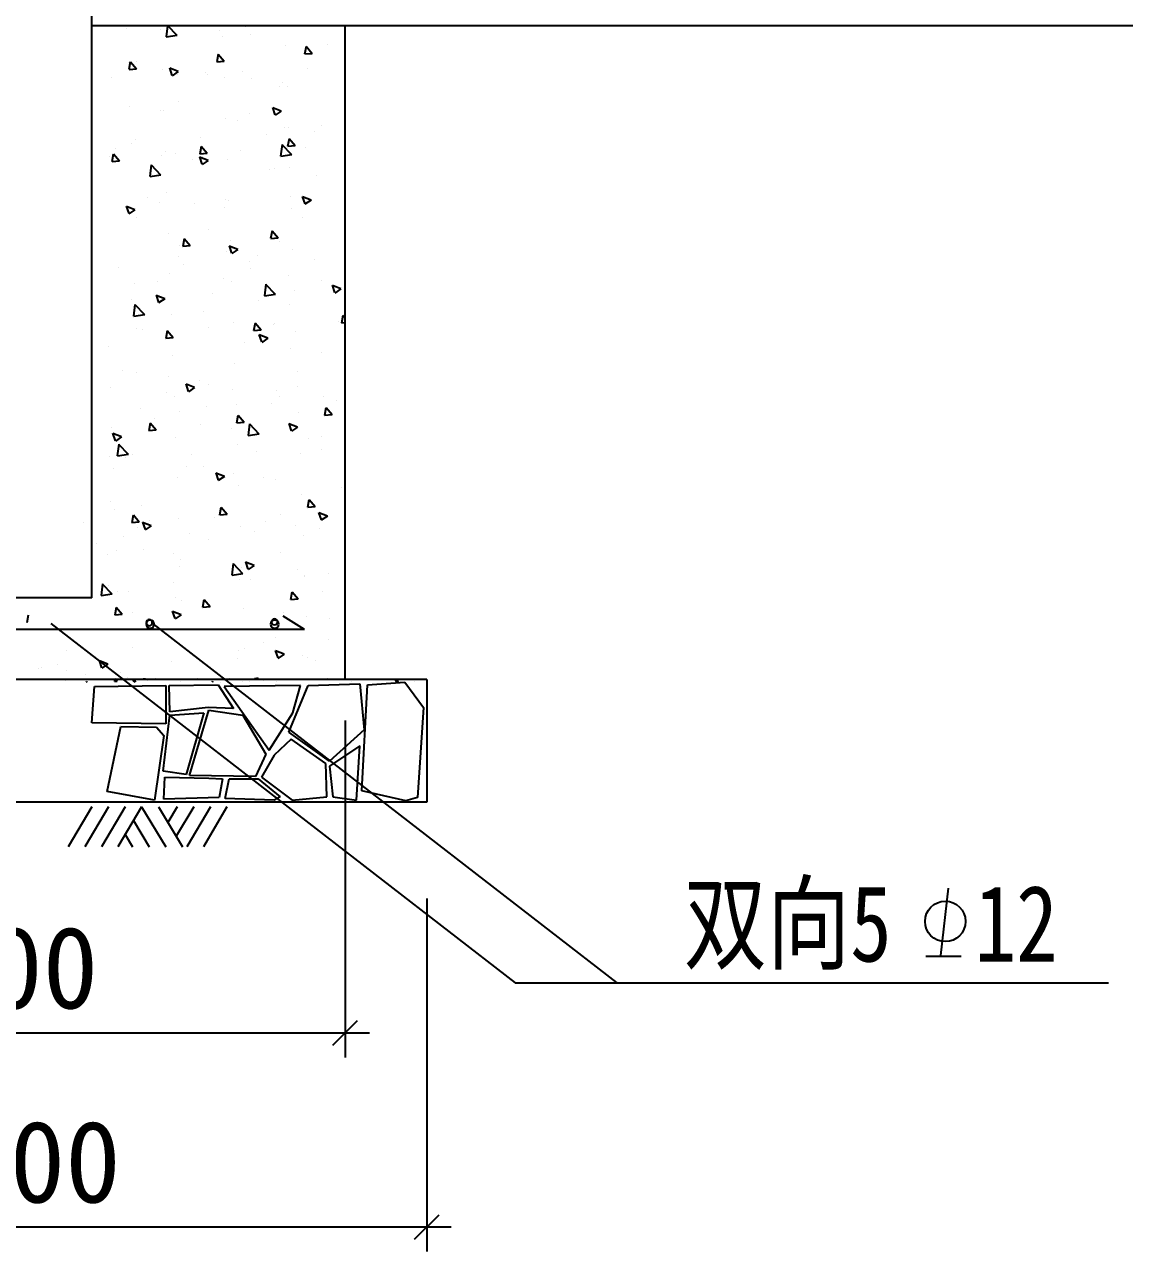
# Model space of a CAD drawing. Extents: x -1427565 to -564030, y -474674 to 219973.
# Drawn here: x -574100 to -572754, y -211394 to -209893 of the extents above; entities that cross this region are included whole.
import ezdxf

# ---------------------------------------------------------------- set-up
doc = ezdxf.new("R2010")
doc.units = 0
doc.header["$LTSCALE"] = 100
doc.header["$MEASUREMENT"] = 0
doc.layers.get('0').update_dxf_attribs({"linetype": 'CONTINUOUS'})
doc.layers.get('DEFPOINTS').update_dxf_attribs({"linetype": 'CONTINUOUS'})
doc.layers.add('INSERT', color=7, linetype='CONTINUOUS')
doc.layers.add('TEXT', color=7, linetype='CONTINUOUS')
doc.styles.get("Standard").update_dxf_attribs({"font": 'simsun.ttf'})

msp = doc.modelspace()

# ---------------------------------------------------------------- linework, layer by layer
at = {"color": 30}
for q in [(-574017.8, -209064.5, -891.4), (-574197.8, -210594.5, -891.4)]:
    msp.add_line((-574017.8, -210594.5, -891.4), q, dxfattribs=at)
at = {"color": 7}
for p, q in [((-573707.8, -209894.5, -891.4), (-574017.8, -209894.5, -891.4)), ((-573707.8, -209894.5, -891.4), (-574017.8, -209894.5, -891.4)), ((-572622.8, -209894.5, -891.4), (-573707.8, -209894.5, -891.4)), ((-573707.8, -210694.5, -891.4), (-573707.8, -209894.5, -891.4)), ((-574067.9, -210626, -788.6), (-573499.8, -211065.7, -788.6)), ((-573943.4, -210626, -788.6), (-573375.2, -211065.7, -788.6)), ((-573607.8, -210694.5, -891.4), (-574607.8, -210694.5, -891.4)), ((-573607.8, -210694.5, -891.4), (-573607.8, -210844.5, -891.4)), ((-573607.8, -210844.5, -891.4), (-574607.8, -210844.5, -891.4)), ((-572969.7, -210949.7, -788.6), (-572979, -211032.2, -788.6)), ((-572996.9, -211033, -788.6), (-572953.5, -211033, -788.6)), ((-573499.8, -211065.7, -788.6), (-572773.5, -211065.7, -788.6))]:
    msp.add_line(p, q, dxfattribs=at)
at = {"color": 2}
for p, q in [((-573974.9, -209897.9, -891.4), (-573974.9, -209897.9, -891.4)), ((-573933.5, -209898.5, -891.4), (-573933.5, -209898.5, -891.4)), ((-573926.5, -209907.9, -891.4), (-573924.9, -209894.5, -891.4)), ((-573913.3, -209906.2, -891.4), (-573924.6, -209894.5, -891.4)), ((-573861.4, -209900, -891.4), (-573861.4, -209900, -891.4)), ((-573828.9, -209894.5, -891.4), (-573829.9, -209895.1, -891.4)), ((-573829.7, -209894.7, -891.4), (-573829.8, -209894.5, -891.4)), ((-573913.3, -209906.2, -891.4), (-573926.7, -209908.3, -891.4)), ((-573857.8, -209908.1, -891.4), (-573857.8, -209908.1, -891.4)), ((-573823.8, -209905, -891.4), (-573823.8, -209905, -891.4)), ((-573864.5, -209938.3, -891.4), (-573862.8, -209928.9, -891.4)), ((-573855.7, -209938, -891.4), (-573863, -209929.4, -891.4)), ((-573780.7, -209918.6, -891.4), (-573780.7, -209918.6, -891.4)), ((-573748.2, -209928.6, -891.4), (-573757.1, -209929.3, -891.4)), ((-573756.9, -209928.9, -891.4), (-573755.2, -209919.5, -891.4)), ((-573748.2, -209928.6, -891.4), (-573755.4, -209919.9, -891.4)), ((-573729.1, -209917.5, -891.4), (-573729.1, -209917.5, -891.4)), ((-573973.5, -209939.3, -891.4), (-573973.5, -209939.3, -891.4)), ((-573972.1, -209947.7, -891.4), (-573970.4, -209938.3, -891.4)), ((-573963.3, -209947.4, -891.4), (-573970.6, -209938.8, -891.4)), ((-573963.5, -209938.7, -891.4), (-573963.5, -209938.7, -891.4)), ((-573919.3, -209955.1, -891.4), (-573922.3, -209946, -891.4)), ((-573855.7, -209938, -891.4), (-573864.7, -209938.8, -891.4)), ((-573993.5, -209957.3, -891.4), (-573993.5, -209957.3, -891.4)), ((-573963.3, -209947.4, -891.4), (-573972.3, -209948.2, -891.4)), ((-573931.7, -209948.4, -891.4), (-573931.7, -209948.4, -891.4)), ((-573912, -209950.5, -891.4), (-573922.5, -209946.5, -891.4)), ((-573912, -209950.5, -891.4), (-573919.4, -209955.5, -891.4)), ((-573913.4, -209954, -891.4), (-573913.4, -209954, -891.4)), ((-573878.7, -209951.7, -891.4), (-573878.7, -209951.7, -891.4)), ((-573876.1, -209953.7, -891.4), (-573876.1, -209953.7, -891.4)), ((-573855.9, -209958, -891.4), (-573855.9, -209958, -891.4)), ((-573833.4, -209950.6, -891.4), (-573833.4, -209950.6, -891.4)), ((-573821.9, -209959.2, -891.4), (-573821.9, -209959.2, -891.4)), ((-573753.3, -209947.2, -891.4), (-573753.3, -209947.2, -891.4)), ((-573788.6, -209968.7, -891.4), (-573788.6, -209968.7, -891.4)), ((-573784.4, -209964.2, -891.4), (-573784.4, -209964.2, -891.4)), ((-573778.9, -209968.6, -891.4), (-573778.9, -209968.6, -891.4)), ((-573912, -209986.6, -891.4), (-573912, -209986.6, -891.4)), ((-573971.5, -209993.5, -891.4), (-573971.5, -209993.5, -891.4)), ((-573934, -209998.4, -891.4), (-573934, -209998.4, -891.4)), ((-573929.9, -209998.3, -891.4), (-573929.9, -209998.3, -891.4)), ((-573824.5, -210001.7, -891.4), (-573824.5, -210001.7, -891.4)), ((-573785.9, -209998.9, -891.4), (-573796.4, -209994.9, -891.4)), ((-573793.2, -210003.5, -891.4), (-573796.3, -209994.4, -891.4)), ((-573785.9, -209998.9, -891.4), (-573793.4, -210003.9, -891.4)), ((-573854.1, -210007.9, -891.4), (-573854.1, -210007.9, -891.4)), ((-573839.3, -210010.9, -891.4), (-573839.3, -210010.9, -891.4)), ((-573782.5, -210018.4, -891.4), (-573782.5, -210018.4, -891.4)), ((-573777.1, -210018.5, -891.4), (-573777.1, -210018.5, -891.4)), ((-573737, -210016.7, -891.4), (-573737, -210016.7, -891.4)), ((-573964.3, -210034, -891.4), (-573964.3, -210034, -891.4)), ((-573884.2, -210030.6, -891.4), (-573884.2, -210030.6, -891.4)), ((-573804.2, -210027.2, -891.4), (-573804.2, -210027.2, -891.4)), ((-573777.8, -210041.7, -891.4), (-573776, -210032.3, -891.4)), ((-573769, -210041.4, -891.4), (-573776.2, -210032.8, -891.4)), ((-573744.9, -210023.3, -891.4), (-573744.9, -210023.3, -891.4)), ((-573992.9, -210060.5, -891.4), (-573991.2, -210051.1, -891.4)), ((-573988.9, -210045.2, -891.4), (-573988.9, -210045.2, -891.4)), ((-573969.3, -210039.1, -891.4), (-573969.3, -210039.1, -891.4)), ((-573928.1, -210048.3, -891.4), (-573928.1, -210048.3, -891.4)), ((-573915.9, -210050.8, -891.4), (-573915.9, -210050.8, -891.4)), ((-573876.6, -210050.8, -891.4), (-573885.5, -210051.6, -891.4)), ((-573885.3, -210051.1, -891.4), (-573883.6, -210041.7, -891.4)), ((-573876.6, -210050.8, -891.4), (-573883.8, -210042.2, -891.4)), ((-573835.8, -210047.4, -891.4), (-573835.8, -210047.4, -891.4)), ((-573786.3, -210054, -891.4), (-573784.6, -210039.8, -891.4)), ((-573773.1, -210052.4, -891.4), (-573784.8, -210040.2, -891.4)), ((-573769, -210041.4, -891.4), (-573777.9, -210042.2, -891.4)), ((-573755.7, -210044, -891.4), (-573755.7, -210044, -891.4)), ((-573995.9, -210054.1, -891.4), (-573995.9, -210054.1, -891.4)), ((-573984.1, -210060.2, -891.4), (-573993.1, -210061, -891.4)), ((-573984.1, -210060.2, -891.4), (-573991.4, -210051.6, -891.4)), ((-573946.4, -210078.8, -891.4), (-573944.7, -210064.6, -891.4)), ((-573933.2, -210077.2, -891.4), (-573944.9, -210065, -891.4)), ((-573932.1, -210052.6, -891.4), (-573932.1, -210052.6, -891.4)), ((-573894.5, -210057.6, -891.4), (-573894.5, -210057.6, -891.4)), ((-573875.5, -210059.3, -891.4), (-573886, -210055.3, -891.4)), ((-573882.8, -210063.9, -891.4), (-573885.8, -210054.8, -891.4)), ((-573875.5, -210059.3, -891.4), (-573882.9, -210064.3, -891.4)), ((-573881.8, -210054.2, -891.4), (-573881.8, -210054.2, -891.4)), ((-573852.3, -210057.9, -891.4), (-573852.3, -210057.9, -891.4)), ((-573773.1, -210052.4, -891.4), (-573786.5, -210054.4, -891.4)), ((-573933.2, -210077.2, -891.4), (-573946.6, -210079.2, -891.4)), ((-573799.8, -210070.1, -891.4), (-573799.8, -210070.1, -891.4)), ((-573794.3, -210069.2, -891.4), (-573794.3, -210069.2, -891.4)), ((-573775.3, -210068.4, -891.4), (-573775.3, -210068.4, -891.4)), ((-573743, -210077.5, -891.4), (-573743, -210077.5, -891.4)), ((-573949.4, -210104.3, -891.4), (-573949.4, -210104.3, -891.4)), ((-573934.5, -210110.2, -891.4), (-573934.5, -210110.2, -891.4)), ((-573926.2, -210098.2, -891.4), (-573926.2, -210098.2, -891.4)), ((-573854.4, -210106.9, -891.4), (-573854.4, -210106.9, -891.4)), ((-573850.5, -210107.8, -891.4), (-573850.5, -210107.8, -891.4)), ((-573774.3, -210103.5, -891.4), (-573774.3, -210103.5, -891.4)), ((-573749.4, -210107.7, -891.4), (-573759.9, -210103.6, -891.4)), ((-573756.7, -210112.2, -891.4), (-573759.8, -210103.2, -891.4)), ((-573749.4, -210107.7, -891.4), (-573756.9, -210112.7, -891.4)), ((-573965, -210119.7, -891.4), (-573975.5, -210115.6, -891.4)), ((-573972.3, -210124.3, -891.4), (-573975.3, -210115.2, -891.4)), ((-573965, -210119.7, -891.4), (-573972.5, -210124.7, -891.4)), ((-573892.6, -210111.8, -891.4), (-573892.6, -210111.8, -891.4)), ((-573855.1, -210116.7, -891.4), (-573855.1, -210116.7, -891.4)), ((-573773.5, -210118.4, -891.4), (-573773.5, -210118.4, -891.4)), ((-573963.1, -210128.6, -891.4), (-573963.1, -210128.6, -891.4)), ((-573760.3, -210129.2, -891.4), (-573760.3, -210129.2, -891.4)), ((-573924.4, -210148.1, -891.4), (-573924.4, -210148.1, -891.4)), ((-573906.2, -210164, -891.4), (-573904.4, -210154.6, -891.4)), ((-573897.4, -210163.6, -891.4), (-573904.6, -210155, -891.4)), ((-573875.6, -210143.6, -891.4), (-573875.6, -210143.6, -891.4)), ((-573789.8, -210154.2, -891.4), (-573798.7, -210155, -891.4)), ((-573798.6, -210154.5, -891.4), (-573796.8, -210145.1, -891.4)), ((-573789.8, -210154.2, -891.4), (-573797, -210145.6, -891.4)), ((-573910, -210163.5, -891.4), (-573910, -210163.5, -891.4)), ((-573897.4, -210163.6, -891.4), (-573906.3, -210164.4, -891.4)), ((-573853.2, -210171, -891.4), (-573853.2, -210171, -891.4)), ((-573839, -210168.1, -891.4), (-573849.5, -210164, -891.4)), ((-573846.3, -210172.6, -891.4), (-573849.3, -210163.6, -891.4)), ((-573848.6, -210157.7, -891.4), (-573848.6, -210157.7, -891.4)), ((-573839, -210168.1, -891.4), (-573846.4, -210173.1, -891.4)), ((-573788.1, -210158.7, -891.4), (-573788.1, -210158.7, -891.4)), ((-573771.6, -210168.3, -891.4), (-573771.6, -210168.3, -891.4)), ((-573911.6, -210176.6, -891.4), (-573911.6, -210176.6, -891.4)), ((-573825.2, -210183.5, -891.4), (-573825.2, -210183.5, -891.4)), ((-573815.6, -210175.9, -891.4), (-573815.6, -210175.9, -891.4)), ((-573745.1, -210180.1, -891.4), (-573745.1, -210180.1, -891.4)), ((-573985.3, -210190.3, -891.4), (-573985.3, -210190.3, -891.4)), ((-573922.6, -210198.1, -891.4), (-573922.6, -210198.1, -891.4)), ((-573905.3, -210186.9, -891.4), (-573905.3, -210186.9, -891.4)), ((-573824.1, -210191.6, -891.4), (-573824.1, -210191.6, -891.4)), ((-573776.7, -210200.3, -891.4), (-573776.7, -210200.3, -891.4)), ((-573965.2, -210210.2, -891.4), (-573965.2, -210210.2, -891.4)), ((-573936.9, -210207, -891.4), (-573936.9, -210207, -891.4)), ((-573856.8, -210203.7, -891.4), (-573856.8, -210203.7, -891.4)), ((-573846.8, -210207.7, -891.4), (-573846.8, -210207.7, -891.4)), ((-573806.2, -210225, -891.4), (-573804.5, -210210.7, -891.4)), ((-573793, -210223.3, -891.4), (-573804.7, -210211.1, -891.4)), ((-573736.6, -210206.6, -891.4), (-573736.6, -210206.6, -891.4)), ((-573712.9, -210216.4, -891.4), (-573723.4, -210212.4, -891.4)), ((-573720.2, -210221, -891.4), (-573723.3, -210211.9, -891.4)), ((-573712.9, -210216.4, -891.4), (-573720.4, -210221.5, -891.4)), ((-573968.8, -210229.1, -891.4), (-573968.8, -210229.1, -891.4)), ((-573928.5, -210228.4, -891.4), (-573939, -210224.4, -891.4)), ((-573935.8, -210233, -891.4), (-573938.8, -210224, -891.4)), ((-573928.5, -210228.4, -891.4), (-573936, -210233.5, -891.4)), ((-573870.5, -210222.6, -891.4), (-573870.5, -210222.6, -891.4)), ((-573813.7, -210230.1, -891.4), (-573813.7, -210230.1, -891.4)), ((-573793, -210223.3, -891.4), (-573806.4, -210225.4, -891.4)), ((-573769.8, -210218.2, -891.4), (-573769.8, -210218.2, -891.4)), ((-573966.3, -210249.8, -891.4), (-573964.6, -210235.5, -891.4)), ((-573953.1, -210248.1, -891.4), (-573964.8, -210235.9, -891.4)), ((-573881.4, -210244.1, -891.4), (-573881.4, -210244.1, -891.4)), ((-573776.2, -210235.1, -891.4), (-573776.2, -210235.1, -891.4)), ((-573953.1, -210248.1, -891.4), (-573966.5, -210250.2, -891.4)), ((-573920.8, -210248, -891.4), (-573920.8, -210248, -891.4)), ((-573845, -210257.6, -891.4), (-573845, -210257.6, -891.4)), ((-573819.4, -210267.4, -891.4), (-573817.6, -210258, -891.4)), ((-573810.6, -210267.1, -891.4), (-573817.8, -210258.4, -891.4)), ((-573795.3, -210259.7, -891.4), (-573795.3, -210259.7, -891.4)), ((-573793.9, -210259.1, -891.4), (-573793.9, -210259.1, -891.4)), ((-573715.3, -210256.4, -891.4), (-573715.3, -210256.4, -891.4)), ((-573707.8, -210258.1, -891.4), (-573712, -210258.4, -891.4)), ((-573711.8, -210258, -891.4), (-573710.1, -210248.6, -891.4)), ((-573707.8, -210251.9, -891.4), (-573710.2, -210249, -891.4)), ((-573963.3, -210264.4, -891.4), (-573963.3, -210264.4, -891.4)), ((-573955.5, -210266.5, -891.4), (-573955.5, -210266.5, -891.4)), ((-573918.2, -210276.5, -891.4), (-573927.2, -210277.2, -891.4)), ((-573927, -210276.8, -891.4), (-573925.2, -210267.4, -891.4)), ((-573925.8, -210269.3, -891.4), (-573925.8, -210269.3, -891.4)), ((-573918.2, -210276.5, -891.4), (-573925.4, -210267.8, -891.4)), ((-573875.4, -210263.1, -891.4), (-573875.4, -210263.1, -891.4)), ((-573810.6, -210267.1, -891.4), (-573819.6, -210267.8, -891.4)), ((-573802.5, -210276.8, -891.4), (-573813, -210272.8, -891.4)), ((-573809.8, -210281.4, -891.4), (-573812.8, -210272.3, -891.4)), ((-573768, -210268.2, -891.4), (-573768, -210268.2, -891.4)), ((-573996.8, -210286.7, -891.4), (-573996.8, -210286.7, -891.4)), ((-573831.1, -210281.8, -891.4), (-573831.1, -210281.8, -891.4)), ((-573802.5, -210276.8, -891.4), (-573809.9, -210281.9, -891.4)), ((-573774.2, -210289.3, -891.4), (-573774.2, -210289.3, -891.4)), ((-573918.9, -210297.9, -891.4), (-573918.9, -210297.9, -891.4)), ((-573736.7, -210294.2, -891.4), (-573736.7, -210294.2, -891.4)), ((-573980.7, -210316.1, -891.4), (-573980.7, -210316.1, -891.4)), ((-573962.7, -210318.6, -891.4), (-573962.7, -210318.6, -891.4)), ((-573843.2, -210307.6, -891.4), (-573843.2, -210307.6, -891.4)), ((-573766.2, -210318.1, -891.4), (-573766.2, -210318.1, -891.4)), ((-573995, -210336.6, -891.4), (-573995, -210336.6, -891.4)), ((-573923.9, -210323.6, -891.4), (-573923.9, -210323.6, -891.4)), ((-573892, -210337.2, -891.4), (-573902.5, -210333.2, -891.4)), ((-573899.3, -210341.8, -891.4), (-573902.3, -210332.7, -891.4)), ((-573886.3, -210328.5, -891.4), (-573886.3, -210328.5, -891.4)), ((-573875.2, -210333.6, -891.4), (-573875.2, -210333.6, -891.4)), ((-573766.1, -210336.4, -891.4), (-573766.1, -210336.4, -891.4)), ((-573926.3, -210343.2, -891.4), (-573926.3, -210343.2, -891.4)), ((-573917.1, -210347.9, -891.4), (-573917.1, -210347.9, -891.4)), ((-573892, -210337.2, -891.4), (-573899.5, -210342.3, -891.4)), ((-573846.2, -210339.8, -891.4), (-573846.2, -210339.8, -891.4)), ((-573791.6, -210341, -891.4), (-573791.6, -210341, -891.4)), ((-573787.7, -210348.6, -891.4), (-573787.7, -210348.6, -891.4)), ((-573734.8, -210348.4, -891.4), (-573734.8, -210348.4, -891.4)), ((-573957.9, -210363.3, -891.4), (-573957.9, -210363.3, -891.4)), ((-573911.1, -210366.5, -891.4), (-573911.1, -210366.5, -891.4)), ((-573877.8, -210359.9, -891.4), (-573877.8, -210359.9, -891.4)), ((-573841.3, -210357.5, -891.4), (-573841.3, -210357.5, -891.4)), ((-573797.8, -210356.5, -891.4), (-573797.8, -210356.5, -891.4)), ((-573732.6, -210370.8, -891.4), (-573730.9, -210361.4, -891.4)), ((-573723.8, -210370.5, -891.4), (-573731.1, -210361.8, -891.4)), ((-573717.7, -210353.2, -891.4), (-573717.7, -210353.2, -891.4)), ((-573947.8, -210389.6, -891.4), (-573946, -210380.2, -891.4)), ((-573939, -210389.3, -891.4), (-573946.2, -210380.7, -891.4)), ((-573941.2, -210375.2, -891.4), (-573941.2, -210375.2, -891.4)), ((-573831.4, -210379.9, -891.4), (-573840.4, -210380.7, -891.4)), ((-573840.2, -210380.2, -891.4), (-573838.5, -210370.8, -891.4)), ((-573831.4, -210379.9, -891.4), (-573838.6, -210371.3, -891.4)), ((-573826.1, -210395.9, -891.4), (-573824.4, -210381.7, -891.4)), ((-573823.6, -210381.5, -891.4), (-573823.6, -210381.5, -891.4)), ((-573766, -210385.6, -891.4), (-573776.5, -210381.6, -891.4)), ((-573773.3, -210390.2, -891.4), (-573776.3, -210381.1, -891.4)), ((-573764.3, -210368, -891.4), (-573764.3, -210368, -891.4)), ((-573723.8, -210370.5, -891.4), (-573732.8, -210371.3, -891.4)), ((-573993.2, -210386.6, -891.4), (-573993.2, -210386.6, -891.4)), ((-573981.6, -210397.6, -891.4), (-573992.1, -210393.6, -891.4)), ((-573988.8, -210402.2, -891.4), (-573991.9, -210393.1, -891.4)), ((-573939, -210389.3, -891.4), (-573948, -210390.1, -891.4)), ((-573884.4, -210382.7, -891.4), (-573884.4, -210382.7, -891.4)), ((-573846.9, -210387.7, -891.4), (-573846.9, -210387.7, -891.4)), ((-573812.9, -210394.2, -891.4), (-573826.3, -210396.3, -891.4)), ((-573812.9, -210394.2, -891.4), (-573824.6, -210382.1, -891.4)), ((-573766, -210385.6, -891.4), (-573773.4, -210390.6, -891.4)), ((-573736.2, -210396.6, -891.4), (-573736.2, -210396.6, -891.4)), ((-573981.6, -210397.6, -891.4), (-573989, -210402.6, -891.4)), ((-573986.2, -210420.7, -891.4), (-573984.5, -210406.5, -891.4)), ((-573973, -210419.1, -891.4), (-573984.7, -210406.9, -891.4)), ((-573915.3, -210397.8, -891.4), (-573915.3, -210397.8, -891.4)), ((-573839.5, -210407.4, -891.4), (-573839.5, -210407.4, -891.4)), ((-573752.1, -210400.1, -891.4), (-573752.1, -210400.1, -891.4)), ((-573996.5, -210421.9, -891.4), (-573996.5, -210421.9, -891.4)), ((-573973, -210419.1, -891.4), (-573986.3, -210421.1, -891.4)), ((-573976.5, -210422.8, -891.4), (-573976.5, -210422.8, -891.4)), ((-573968.4, -210419, -891.4), (-573968.4, -210419, -891.4)), ((-573896.4, -210419.4, -891.4), (-573896.4, -210419.4, -891.4)), ((-573816.4, -210416, -891.4), (-573816.4, -210416, -891.4)), ((-573762.5, -210418, -891.4), (-573762.5, -210418, -891.4)), ((-573736.3, -210412.6, -891.4), (-573736.3, -210412.6, -891.4)), ((-573991.4, -210436.5, -891.4), (-573991.4, -210436.5, -891.4)), ((-573901.8, -210434.4, -891.4), (-573901.8, -210434.4, -891.4)), ((-573880.9, -210434, -891.4), (-573880.9, -210434, -891.4)), ((-573862.8, -210450.6, -891.4), (-573865.8, -210441.5, -891.4)), ((-573913.5, -210447.8, -891.4), (-573913.5, -210447.8, -891.4)), ((-573855.5, -210446, -891.4), (-573866, -210442, -891.4)), ((-573855.5, -210446, -891.4), (-573863, -210451, -891.4)), ((-573845, -210441.9, -891.4), (-573845, -210441.9, -891.4)), ((-573807.4, -210446.8, -891.4), (-573807.4, -210446.8, -891.4)), ((-573793.5, -210449.1, -891.4), (-573793.5, -210449.1, -891.4)), ((-573837.7, -210457.4, -891.4), (-573837.7, -210457.4, -891.4)), ((-573760.7, -210467.9, -891.4), (-573760.7, -210467.9, -891.4)), ((-573712.7, -210459.3, -891.4), (-573712.7, -210459.3, -891.4)), ((-573994.6, -210476.1, -891.4), (-573994.6, -210476.1, -891.4)), ((-573989.6, -210486.4, -891.4), (-573989.6, -210486.4, -891.4)), ((-573957, -210481.1, -891.4), (-573957, -210481.1, -891.4)), ((-573861, -210493, -891.4), (-573859.3, -210483.6, -891.4)), ((-573852.2, -210492.7, -891.4), (-573859.5, -210484.1, -891.4)), ((-573744.6, -210483.3, -891.4), (-573753.6, -210484.1, -891.4)), ((-573753.4, -210483.6, -891.4), (-573751.7, -210474.2, -891.4)), ((-573744.6, -210483.3, -891.4), (-573751.9, -210474.7, -891.4)), ((-573968.6, -210502.4, -891.4), (-573966.9, -210493, -891.4)), ((-573959.8, -210502.1, -891.4), (-573967, -210493.5, -891.4)), ((-573947.3, -210499.4, -891.4), (-573947.3, -210499.4, -891.4)), ((-573911.6, -210497.7, -891.4), (-573911.6, -210497.7, -891.4)), ((-573867.2, -210496.1, -891.4), (-573867.2, -210496.1, -891.4)), ((-573862.3, -210493.6, -891.4), (-573862.3, -210493.6, -891.4)), ((-573852.2, -210492.7, -891.4), (-573861.2, -210493.5, -891.4)), ((-573805.5, -210501, -891.4), (-573805.5, -210501, -891.4)), ((-573787.1, -210492.7, -891.4), (-573787.1, -210492.7, -891.4)), ((-573729.5, -210494.4, -891.4), (-573740, -210490.3, -891.4)), ((-573736.8, -210498.9, -891.4), (-573739.8, -210489.9, -891.4)), ((-573729.5, -210494.4, -891.4), (-573736.9, -210499.4, -891.4)), ((-574027.4, -210502.8, -891.4), (-574027.4, -210502.8, -891.4)), ((-573959.8, -210502.1, -891.4), (-573968.8, -210502.9, -891.4)), ((-573962.2, -210508.5, -891.4), (-573962.2, -210508.5, -891.4)), ((-573945.1, -210506.4, -891.4), (-573955.6, -210502.4, -891.4)), ((-573952.3, -210511, -891.4), (-573955.4, -210501.9, -891.4)), ((-573945.1, -210506.4, -891.4), (-573952.5, -210511.4, -891.4)), ((-573898.8, -210516.2, -891.4), (-573898.8, -210516.2, -891.4)), ((-573835.9, -210507.3, -891.4), (-573835.9, -210507.3, -891.4)), ((-573818.8, -210512.8, -891.4), (-573818.8, -210512.8, -891.4)), ((-573767.9, -210506, -891.4), (-573767.9, -210506, -891.4)), ((-573738.7, -210509.4, -891.4), (-573738.7, -210509.4, -891.4)), ((-574011.9, -210527.8, -891.4), (-574011.9, -210527.8, -891.4)), ((-573978.9, -210519.6, -891.4), (-573978.9, -210519.6, -891.4)), ((-573874.7, -210523.5, -891.4), (-573874.7, -210523.5, -891.4)), ((-573758.9, -210517.8, -891.4), (-573758.9, -210517.8, -891.4)), ((-573998.2, -210541.5, -891.4), (-573998.2, -210541.5, -891.4)), ((-573987.7, -210536.4, -891.4), (-573987.7, -210536.4, -891.4)), ((-573955.1, -210535.3, -891.4), (-573955.1, -210535.3, -891.4)), ((-573917.6, -210540.2, -891.4), (-573917.6, -210540.2, -891.4)), ((-573787.3, -210538.6, -891.4), (-573787.3, -210538.6, -891.4)), ((-573910.7, -210556.5, -891.4), (-573910.7, -210556.5, -891.4)), ((-573909.8, -210547.6, -891.4), (-573909.8, -210547.6, -891.4)), ((-573846, -210566.9, -891.4), (-573844.3, -210552.6, -891.4)), ((-573832.8, -210565.2, -891.4), (-573844.5, -210553, -891.4)), ((-573834.1, -210557.2, -891.4), (-573834.1, -210557.2, -891.4)), ((-573819, -210554.8, -891.4), (-573829.5, -210550.7, -891.4)), ((-573826.3, -210559.3, -891.4), (-573829.3, -210550.3, -891.4)), ((-573819, -210554.8, -891.4), (-573826.5, -210559.8, -891.4)), ((-573822.8, -210552.7, -891.4), (-573822.8, -210552.7, -891.4)), ((-573766, -210560.2, -891.4), (-573766, -210560.2, -891.4)), ((-573917.4, -210575.7, -891.4), (-573917.4, -210575.7, -891.4)), ((-573832.8, -210565.2, -891.4), (-573846.1, -210567.3, -891.4)), ((-573837.4, -210572.3, -891.4), (-573837.4, -210572.3, -891.4)), ((-573823.2, -210571.5, -891.4), (-573823.2, -210571.5, -891.4)), ((-573757.3, -210568.9, -891.4), (-573757.3, -210568.9, -891.4)), ((-573757, -210567.8, -891.4), (-573757, -210567.8, -891.4)), ((-573728.5, -210565.1, -891.4), (-573728.5, -210565.1, -891.4)), ((-573992.9, -210590, -891.4), (-574006.2, -210592.1, -891.4)), ((-574006, -210591.7, -891.4), (-574004.4, -210577.4, -891.4)), ((-573992.9, -210590, -891.4), (-574004.6, -210577.8, -891.4)), ((-573997.5, -210579.1, -891.4), (-573997.5, -210579.1, -891.4)), ((-573985.9, -210586.3, -891.4), (-573985.9, -210586.3, -891.4)), ((-573972.5, -210587, -891.4), (-573972.5, -210587, -891.4)), ((-573774.2, -210596.5, -891.4), (-573772.5, -210587, -891.4)), ((-573765.4, -210596.1, -891.4), (-573772.7, -210587.5, -891.4)), ((-573735.7, -210586.5, -891.4), (-573735.7, -210586.5, -891.4)), ((-573989.4, -210615.3, -891.4), (-573987.7, -210605.9, -891.4)), ((-573980.6, -210614.9, -891.4), (-573987.9, -210606.3, -891.4)), ((-573915.7, -210594.5, -891.4), (-573915.7, -210594.5, -891.4)), ((-573908, -210597.6, -891.4), (-573908, -210597.6, -891.4)), ((-573873, -210605.5, -891.4), (-573882, -210606.3, -891.4)), ((-573881.8, -210605.9, -891.4), (-573880.1, -210596.5, -891.4)), ((-573873, -210605.5, -891.4), (-573880.3, -210596.9, -891.4)), ((-573878.1, -210599.4, -891.4), (-573878.1, -210599.4, -891.4)), ((-573765.4, -210596.1, -891.4), (-573774.4, -210596.9, -891.4)), ((-574097, -210624.7, -891.4), (-574095.3, -210615.3, -891.4)), ((-573980.6, -210614.9, -891.4), (-573989.6, -210615.7, -891.4)), ((-573968, -210612.8, -891.4), (-573968, -210612.8, -891.4)), ((-573908.6, -210615.2, -891.4), (-573919.1, -210611.1, -891.4)), ((-573915.8, -210619.7, -891.4), (-573918.9, -210610.7, -891.4)), ((-573908.6, -210615.2, -891.4), (-573916, -210620.2, -891.4)), ((-573832.2, -210607.2, -891.4), (-573832.2, -210607.2, -891.4)), ((-573783.4, -210611.9, -891.4), (-573783.4, -210611.9, -891.4)), ((-573755.2, -210617.7, -891.4), (-573755.2, -210617.7, -891.4)), ((-573726.6, -210619.4, -891.4), (-573726.6, -210619.4, -891.4)), ((-573808.2, -210649, -891.4), (-573808.2, -210649, -891.4)), ((-573793, -210642.8, -891.4), (-573793, -210642.8, -891.4)), ((-573728.1, -210645.6, -891.4), (-573728.1, -210645.6, -891.4)), ((-574048.4, -210659.1, -891.4), (-574048.4, -210659.1, -891.4)), ((-573968.3, -210655.7, -891.4), (-573968.3, -210655.7, -891.4)), ((-573838.7, -210658.6, -891.4), (-573838.7, -210658.6, -891.4)), ((-573830.4, -210657.1, -891.4), (-573830.4, -210657.1, -891.4)), ((-573782.5, -210663.5, -891.4), (-573793, -210659.5, -891.4)), ((-573789.8, -210668.1, -891.4), (-573792.8, -210659.1, -891.4)), ((-573782.5, -210663.5, -891.4), (-573790, -210668.6, -891.4)), ((-573759.7, -210665.7, -891.4), (-573759.7, -210665.7, -891.4)), ((-574082.7, -210680.4, -891.4), (-574082.7, -210680.4, -891.4)), ((-574080, -210679.3, -891.4), (-574080, -210679.3, -891.4)), ((-574059.3, -210675.6, -891.4), (-574059.3, -210675.6, -891.4)), ((-573998.1, -210675.6, -891.4), (-574008.6, -210671.5, -891.4)), ((-574005.4, -210680.1, -891.4), (-574008.4, -210671.1, -891.4)), ((-573998.1, -210675.6, -891.4), (-574005.6, -210680.6, -891.4)), ((-573999.9, -210675.9, -891.4), (-573999.9, -210675.9, -891.4)), ((-573919.9, -210672.5, -891.4), (-573919.9, -210672.5, -891.4)), ((-573839.8, -210669.1, -891.4), (-573839.8, -210669.1, -891.4)), ((-573753.4, -210667.7, -891.4), (-573753.4, -210667.7, -891.4)), ((-573743.9, -210671, -891.4), (-573743.9, -210671, -891.4)), ((-574049.6, -210695.9, -2033.6), (-574049.6, -210695.9, -2033.6)), ((-574049.2, -210683.4, -891.4), (-574049.2, -210683.4, -891.4)), ((-574025.8, -210687.9, -891.4), (-574025.8, -210687.9, -891.4)), ((-574024.3, -210697.9, -2033.6), (-574024.1, -210696.8, -2033.6)), ((-573992.8, -210695.4, -2033.6), (-573992.8, -210695.4, -2033.6)), ((-573986.9, -210697, -2033.6), (-573989.8, -210697.2, -2033.6)), ((-573989.7, -210696.8, -2033.6), (-573989.1, -210693.8, -2033.6)), ((-573986.9, -210697, -2033.6), (-573989.3, -210694.2, -2033.6)), ((-573988.3, -210692.8, -891.4), (-573988.3, -210692.8, -891.4)), ((-573982.3, -210686.2, -891.4), (-573982.3, -210686.2, -891.4)), ((-573973.9, -210692.5, -2033.6), (-573973.9, -210692.5, -2033.6)), ((-573963.8, -210696.1, -2033.6), (-573967.2, -210694.8, -2033.6)), ((-573966.1, -210697.3, -2033.6), (-573967.1, -210694.4, -2033.6)), ((-573963.8, -210696.1, -2033.6), (-573966.2, -210697.7, -2033.6)), ((-573952, -210693.9, -2033.6), (-573954.9, -210694.2, -2033.6)), ((-573949.2, -210695.6, -2033.6), (-573949.2, -210695.6, -2033.6)), ((-573939.6, -210692.8, -2033.6), (-573939.6, -210692.8, -2033.6)), ((-573921.1, -210695.3, -2033.6), (-573921.1, -210695.3, -2033.6)), ((-573908.9, -210696.9, -2033.6), (-573908.9, -210696.9, -2033.6)), ((-573888.9, -210692.9, -2033.6), (-573888.9, -210692.9, -2033.6)), ((-573869.9, -210697.9, -2033.6), (-573869.8, -210696.7, -2033.6)), ((-573849.8, -210693, -2033.6), (-573849.8, -210693, -2033.6)), ((-573824.5, -210696.7, -2033.6), (-573824.5, -210696.7, -2033.6)), ((-573814.1, -210693, -2033.6), (-573818.5, -210693.7, -2033.6)), ((-573807.9, -210696.1, -2033.6), (-573807.9, -210696.1, -2033.6)), ((-573798.8, -210693.8, -2033.6), (-573798.8, -210693.8, -2033.6)), ((-573791.9, -210696.9, -2033.6), (-573791.9, -210696.9, -2033.6)), ((-573781.9, -210695, -2033.6), (-573781.9, -210695, -2033.6)), ((-573755.8, -210693.9, -2033.6), (-573755.8, -210693.9, -2033.6)), ((-573729.8, -210692.8, -2033.6), (-573729.8, -210692.8, -2033.6)), ((-573725.5, -210693.8, -2033.6), (-573725.5, -210693.8, -2033.6)), ((-573657.9, -210694.8, -2033.6), (-573657.9, -210694.8, -2033.6)), ((-573642.6, -210696.2, -2033.6), (-573646, -210694.9, -2033.6)), ((-573644.9, -210697.4, -2033.6), (-573645.9, -210694.5, -2033.6)), ((-573642.6, -210696.2, -2033.6), (-573645, -210697.8, -2033.6)), ((-573623.4, -210697.1, -2033.6), (-573623.4, -210697.1, -2033.6)), ((-574023.7, -210697.9, -2033.6), (-574024.2, -210697.2, -2033.6)), ((-574017.7, -210747.6, -2033.6), (-574014.6, -210703, -2033.6)), ((-574014.6, -210703, -2033.6), (-573927.4, -210701.9, -2033.6)), ((-573927.4, -210701.9, -2033.6), (-573927.4, -210748.6, -2033.6)), ((-573923.2, -210701.9, -2033.6), (-573863, -210700.9, -2033.6)), ((-573922.2, -210734.1, -2033.6), (-573923.2, -210701.9, -2033.6)), ((-573869.2, -210697.9, -2033.6), (-573869.9, -210697.1, -2033.6)), ((-573863, -210700.9, -2033.6), (-573844.3, -210730, -2033.6)), ((-573860.5, -210697.8, -2033.6), (-573860.5, -210697.8, -2033.6)), ((-573762.3, -210701.9, -2033.6), (-573855.8, -210703, -2033.6)), ((-573855.8, -210703, -2033.6), (-573800.7, -210780.8, -2033.6)), ((-573833.9, -210697.2, -2033.6), (-573833.9, -210697.2, -2033.6)), ((-573776.8, -210759, -2033.6), (-573753, -210701.9, -2033.6)), ((-573771.7, -210735.1, -2033.6), (-573762.3, -210701.9, -2033.6)), ((-573753, -210701.9, -2033.6), (-573689.6, -210699.8, -2033.6)), ((-573700.5, -210697.2, -2033.6), (-573700.5, -210697.2, -2033.6)), ((-573689.6, -210699.8, -2033.6), (-573684.4, -210755.9, -2033.6)), ((-573687.5, -210830.7, -2033.6), (-573680.3, -210700.9, -2033.6)), ((-573680.3, -210700.9, -2033.6), (-573634.6, -210697.8, -2033.6)), ((-573639.5, -210697.3, -2033.6), (-573639.5, -210697.3, -2033.6)), ((-573634.6, -210697.8, -2033.6), (-573611.8, -210728.9, -2033.6)), ((-573930.5, -210806.8, -2033.6), (-573922.2, -210738.3, -2033.6)), ((-573875.5, -210728.9, -2033.6), (-573922.2, -210734.1, -2033.6)), ((-573922.2, -210738.3, -2033.6), (-573880.7, -210735.1, -2033.6)), ((-573880.7, -210735.1, -2033.6), (-573902.5, -210810.9, -2033.6)), ((-573898.3, -210812, -2033.6), (-573874.4, -210732, -2033.6)), ((-573844.3, -210730, -2033.6), (-573875.5, -210728.9, -2033.6)), ((-573874.4, -210732, -2033.6), (-573832.9, -210738.3, -2033.6)), ((-573832.9, -210738.3, -2033.6), (-573804.9, -210786, -2033.6)), ((-573800.7, -210780.8, -2033.6), (-573771.7, -210735.1, -2033.6)), ((-573611.8, -210728.9, -2033.6), (-573619, -210839, -2033.6)), ((-573927.4, -210748.6, -2033.6), (-574017.7, -210747.6, -2033.6)), ((-573999, -210831.7, -2033.6), (-573982.4, -210751.8, -2033.6)), ((-573982.4, -210751.8, -2033.6), (-573938.8, -210752.8, -2033.6)), ((-573938.8, -210752.8, -2033.6), (-573929.5, -210763.2, -2033.6)), ((-573684.4, -210755.9, -2033.6), (-573727, -210794.3, -2033.6)), ((-573929.5, -210763.2, -2033.6), (-573940.9, -210842.1, -2033.6)), ((-573773.7, -210767.3, -2033.6), (-573794.5, -210787.1, -2033.6)), ((-573727, -210794.3, -2033.6), (-573776.8, -210759, -2033.6)), ((-573731.2, -210797.4, -2033.6), (-573773.7, -210767.3, -2033.6)), ((-573804.9, -210786, -2033.6), (-573817.3, -210813, -2033.6)), ((-573794.5, -210787.1, -2033.6), (-573810.1, -210814.1, -2033.6)), ((-573689.6, -210775.6, -2033.6), (-573727, -210800.6, -2033.6)), ((-573693.8, -210842.1, -2033.6), (-573689.6, -210775.6, -2033.6)), ((-573730.1, -210837.9, -2033.6), (-573731.2, -210797.4, -2033.6)), ((-573727, -210800.6, -2033.6), (-573722.8, -210837.9, -2033.6)), ((-573902.5, -210810.9, -2033.6), (-573930.5, -210806.8, -2033.6)), ((-573929.5, -210841, -2033.6), (-573928.4, -210814.1, -2033.6)), ((-573928.4, -210814.1, -2033.6), (-573874.4, -210815.1, -2033.6)), ((-573817.3, -210813, -2033.6), (-573898.3, -210812, -2033.6)), ((-573874.4, -210815.1, -2033.6), (-573857.8, -210816.1, -2033.6)), ((-573857.8, -210816.1, -2033.6), (-573862, -210839, -2033.6)), ((-573854.7, -210840, -2033.6), (-573849.5, -210816.1, -2033.6)), ((-573849.5, -210816.1, -2033.6), (-573814.2, -210816.1, -2033.6)), ((-573814.2, -210816.1, -2033.6), (-573787.2, -210837.9, -2033.6)), ((-573810.1, -210814.1, -2033.6), (-573772.7, -210842.1, -2033.6)), ((-573940.9, -210842.1, -2033.6), (-573999, -210831.7, -2033.6)), ((-573633.6, -210843.1, -2033.6), (-573687.5, -210830.7, -2033.6)), ((-573862, -210839, -2033.6), (-573929.5, -210841, -2033.6)), ((-573794.5, -210842.1, -2033.6), (-573854.7, -210840, -2033.6)), ((-573787.2, -210837.9, -2033.6), (-573794.5, -210842.1, -2033.6)), ((-573772.7, -210842.1, -2033.6), (-573730.1, -210837.9, -2033.6)), ((-573722.8, -210837.9, -2033.6), (-573693.8, -210842.1, -2033.6)), ((-573619, -210839, -2033.6), (-573633.6, -210843.1, -2033.6))]:
    msp.add_line(p, q, dxfattribs=at)
at = {"color": 6}
for q in [(-573783.5, -210617.1, -891.4), (-574458.2, -210633.4, -891.4)]:
    msp.add_line((-573757.5, -210633.4, -891.4), q, dxfattribs=at)
at = {"color": 2, "linetype": 'BYBLOCK'}
for p, q in [((-573707.8, -210744.7, -891.4), (-573707.8, -211156.9, -891.4)), ((-573607.8, -210962.6, -891.4), (-573607.8, -211394.5, -891.4)), ((-574537.8, -211126.9, -891.4), (-573677.8, -211126.9, -891.4)), ((-574637.9, -211364.5, -891.4), (-573577.8, -211364.5, -891.4))]:
    msp.add_line(p, q, dxfattribs=at)
at = {"color": 0, "linetype": 'BYBLOCK'}
for p, q in [((-573722.8, -211141.9, -891.4), (-573692.8, -211111.9, -891.4)), ((-573622.8, -211379.5, -891.4), (-573592.8, -211349.5, -891.4))]:
    msp.add_line(p, q, dxfattribs=at)
at = {"color": 7}
msp.add_circle((-572973.1, -210990.5, -788.6), 24.8, dxfattribs=at)
for centre, radius, start, end in [((-573946.4, -210626.8, -891.4), 5, 0, 180), ((-573947.5, -210624.9, -548.6), 3.75, 0, 180), ((-573794.1, -210626.8, -891.4), 5, 0, 180), ((-573794.2, -210623.9, -548.6), 3.75, 0, 180), ((-573946.4, -210626.8, -891.4), 5, 180, 0), ((-573947.5, -210624.9, -548.6), 3.75, 180, 0), ((-573794.1, -210626.8, -891.4), 5, 180, 0), ((-573794.2, -210623.9, -548.6), 3.75, 180, 0)]:
    msp.add_arc(centre, radius, start, end, dxfattribs=at)
at = {"layer": 'DEFPOINTS', "color": 0, "linetype": 'BYBLOCK'}
for p in [(-573607.8, -210694.5, -891.4), (-573707.8, -210744.7, -891.4), (-573607.8, -210844.5, -891.4), (-573607.8, -210962.5, -891.4), (-573707.8, -211126.9, -891.4), (-573607.8, -211364.5, -891.4)]:
    msp.add_point(p, dxfattribs=at)
at = {"layer": 'INSERT', "color": 0}
for p, q in [((-574017.9, -210850.1, -1131.4), (-574046.8, -210899.1, -1131.4)), ((-573997.5, -210850.1, -1131.4), (-574026.5, -210899.1, -1131.4)), ((-573977.2, -210850.1, -1131.4), (-574006.1, -210899.1, -1131.4)), ((-573956.9, -210850.1, -1131.4), (-573985.8, -210899.1, -1131.4)), ((-573956.9, -210850.1, -1131.4), (-573927.2, -210899.1, -1131.4)), ((-573936.4, -210850.1, -1131.4), (-573906.7, -210899.1, -1131.4)), ((-573913.4, -210850.1, -1131.4), (-573924.7, -210869.4, -1131.4)), ((-573893.1, -210850.1, -1131.4), (-573914.5, -210886.3, -1131.4)), ((-573872.7, -210850.1, -1131.4), (-573901.7, -210899.1, -1131.4)), ((-573852.4, -210850.1, -1131.4), (-573881.3, -210899.1, -1131.4)), ((-573967, -210867.2, -1131.4), (-573947.6, -210899.1, -1131.4)), ((-573977.1, -210884.3, -1131.4), (-573968.1, -210899.1, -1131.4))]:
    msp.add_line(p, q, dxfattribs=at)

# ---------------------------------------------------------------- texts
at = {"color": 9}
for s, p in [('800', (-574214, -211096.9, -891.4)), ('1000', (-574254.5, -211334.5, -891.4))]:
    msp.add_text(s, height=100, dxfattribs=at).set_placement(p)
at = {"layer": 'TEXT', "width": 0.8}
msp.add_text('双向5  12 ', height=93.33, dxfattribs=at).set_placement((-573293.2, -211039.6, -2784.6))

doc.saveas('drawing.dxf')
